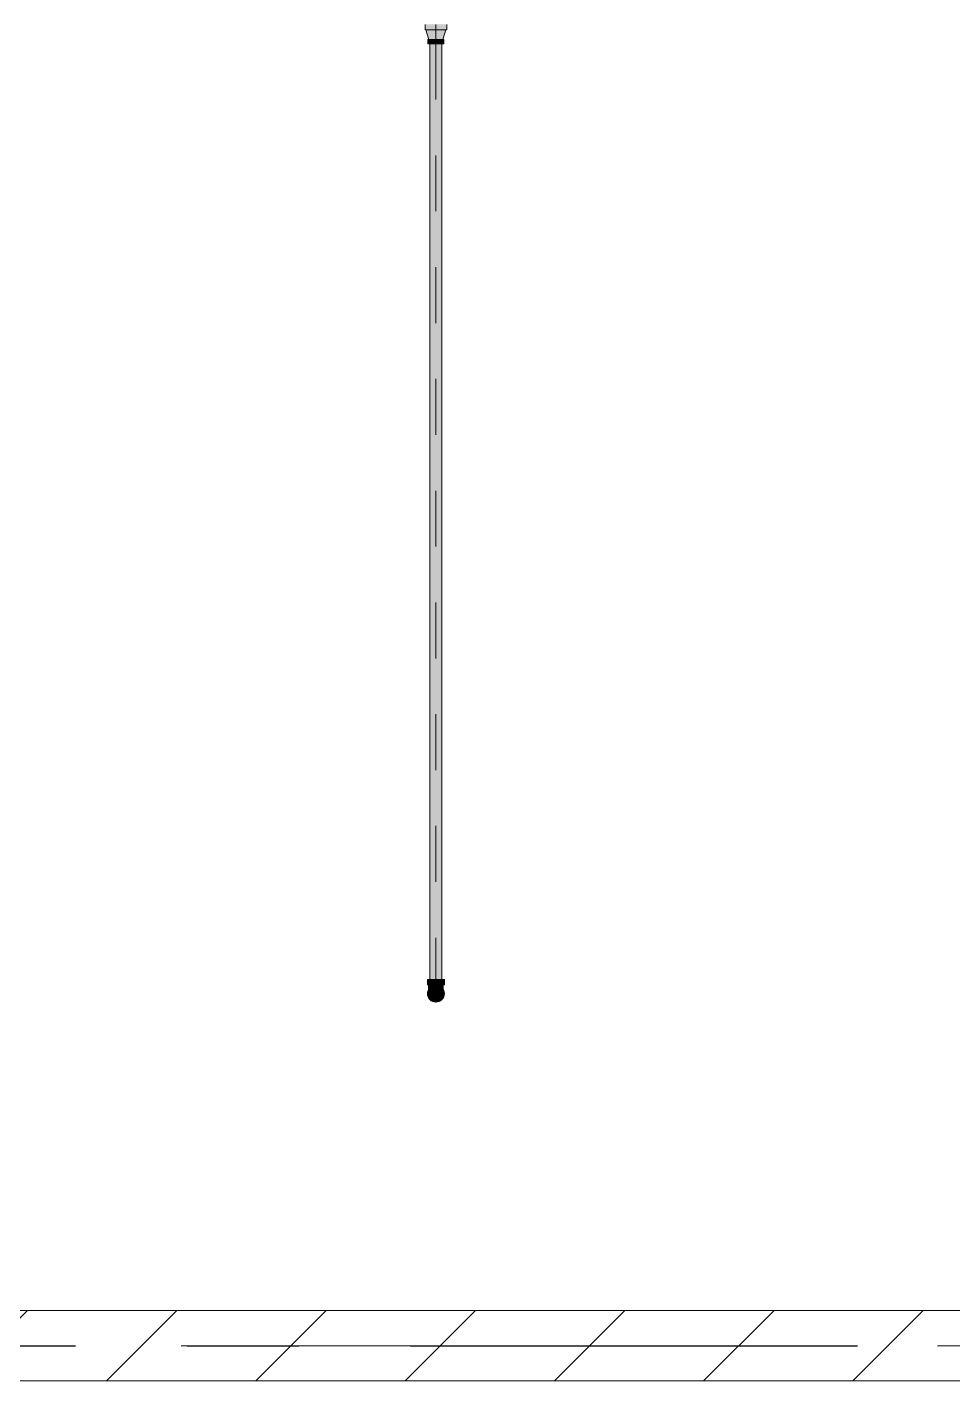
# Model space of a CAD drawing. Header units: millimetres. Extents: x -4000 to 187956, y -58990 to 162485.
# Drawn here: x 18088 to 20720, y 127350 to 131196 of the extents above; entities that cross this region are included whole.
import ezdxf

# ---------------------------------------------------------------- set-up
doc = ezdxf.new("R2010")
doc.units = ezdxf.units.MM
for name, pattern in [('Dash 1_16_', [317.5, 158.75, -158.75]), ('Grid Line', [2222.5, 1270, -317.5, 317.5, -317.5]), ('Grid Line 12_5mm', [2150, 1250, -300, 300, -300])]:
    doc.linetypes.add(name, pattern=pattern)
for name, color, linetype, lineweight in [('A-WALL', 113, 'Continuous', 13), ('A-WALL-PATT', 111, 'Continuous', 13), ('F-SPRN', 3, 'Continuous', 9), ('P-PIPE', 3, 'Continuous', 9), ('P-PIPE-CNTR', 3, 'Continuous', 9), ('S-GRID', 1, 'Continuous', 30)]:
    doc.layers.add(name, color=color, linetype=linetype, lineweight=lineweight)

# ---------------------------------------------------------------- blocks, each defined once
blk = doc.blocks.new('CMF2_NHAXUONG_A_rvt-1-FFS - TANG 1')
at = {"layer": 'A-WALL-PATT', "lineweight": 9}
h = blk.add_hatch(dxfattribs=at)
h.set_pattern_fill('FP_12', color=250, style=0, pattern_type=2)
h.set_pattern_definition([(45, (0, 0), (-212.132, 212.132), [])])
h.paths.add_polyline_path([(20963.6, 127349.9), (22449.8, 127349.9), (22449.8, 127549.9), (7950.1, 127549.9), (7950.1, 127349.9), (18696.1, 127349.9)])
at = {"layer": 'A-WALL', "color": 50, "lineweight": 15}
for p, q in [((22449.8, 127549.9), (7950.1, 127549.9)), ((7950.1, 127349.9), (22449.8, 127349.9))]:
    blk.add_line(p, q, dxfattribs=at)
at = {"layer": 'A-WALL', "color": 35, "lineweight": 15}
for p, q in [((22449.8, 127549.9), (7950.1, 127549.9)), ((7950.1, 127349.9), (22449.8, 127349.9))]:
    blk.add_line(p, q, dxfattribs=at)
at = {"layer": 'S-GRID', "linetype": 'Grid Line 12_5mm', "lineweight": 9}
blk.add_line((-824.3, 127450), (183641.1, 127450), dxfattribs=at)
blk = doc.blocks.new('Sprinkler_Up - DN20-V1095-FFS - TANG 1')
at = {"layer": 'F-SPRN', "transparency": 33554534}
for points in [[(13, 0), (22.2, 0), (18, 13.1), (6.9, 21.2), (-6.9, 21.2), (-18, 13.1), (-22.2, 0), (-3.9, 0.7), (-1.7, 2.9), (-1.2, 3.5), (-0.6, 4), (0.6, 4), (1.2, 3.5), (1.7, 2.9), (4.6, 0)], [(6.9, -21.2), (18, -13.1), (22.2, 0), (3.9, -0.7), (1.7, -2.9), (1.2, -3.5), (0.6, -4), (-0.6, -4), (-1.2, -3.5), (-1.7, -2.9), (-4.6, 0), (-22.2, 0), (-18, -13.1), (-6.9, -21.2), (3.4, -21.2)], [(0, -16.7), (4.3, -16.1), (11.8, -11.8), (16.1, -4.3), (16.1, 4.3), (11.8, 11.8), (8.3, 14.4), (0, 16.7), (-4.3, 16.1), (-11.8, 11.8), (-16.1, 4.3), (-16.1, -4.3), (-11.8, -11.8), (-8.3, -14.4)], [(0, -15.6), (7.8, -13.5), (13.5, -7.8), (15.1, -4), (15.1, 4), (13, 8.3), (7.8, 13.5), (0, 15.6), (-7.8, 13.5), (-11, 11), (-15.1, 4), (-15.1, -4), (-11, -11), (-7.8, -13.5)], [(-10.9, -5.5), (-10.9, 5.4), (-14.5, 5.4), (-14.5, -5.5)], [(-7.7, -5.5), (-7.7, 5.4), (-10.9, 5.4), (-10.9, -5.5)], [(0, -5.5), (0, 5.4), (-7.7, 5.4), (-7.7, -5.5)], [(0, 0), (5.7, 0), (2.9, 4.9), (-2.9, 4.9), (-5.7, 0)], [(-2.9, -4.9), (2.9, -4.9), (5.7, 0), (-5.7, 0)], [(0, 0), (4.6, 0), (0, 4.6), (-4.6, 0)], [(0, -4.6), (4.6, 0), (-4.6, 0)], [(0, -2.6), (1.3, 0), (-1.8, 0)], [(-1.3, 0), (1.8, 0), (0, 2.6)], [(7.7, -5.5), (7.7, 5.4), (0, 5.4), (0, -5.5)], [(10.9, -5.5), (10.9, 5.4), (7.7, 5.4), (7.7, -5.5)], [(10.9, -5.5), (14.5, -5.5), (14.5, 5.4), (10.9, 5.4)]]:
    blk.add_hatch(color=1, dxfattribs=at).paths.add_polyline_path(points)
at = {"layer": 'F-SPRN', "color": 1}
for p, q in [((-11.5, 5.4), (-14.5, 5.4)), ((-14.5, 5.4), (-11.3, 5.4)), ((-14.5, 5.4), (-14.5, 3.7)), ((-14.5, 3.3), (-14.5, 0)), ((-11.5, 5.4), (-11.5, 4)), ((-10.9, 1.9), (-10.9, 3.6)), ((-10.8, 5.4), (-8, 5.4)), ((-8.1, 5.4), (-10.8, 5.4)), ((-8.1, 5.4), (-8.1, 2.8)), ((-8.1, 2.5), (-8.1, 0.7)), ((-7.7, 4.8), (-7.7, 2.7)), ((-7.7, 4.8), (-7.7, 2.7)), ((-7.7, 2.1), (-7.7, 0.5)), ((-7.7, 2.1), (-7.7, 0.5)), ((-6.7, 5.4), (-4.7, 5.4)), ((-5.8, 3.8), (-5.8, 2.2)), ((-2.1, 0), (-2.1, 0)), ((-2.1, 0), (-2.1, -0.1)), ((-1.7, 1.2), (-1.7, 1.1)), ((-0.6, 2), (-0.6, 2)), ((-0.5, 2), (-0.6, 2)), ((-0.4, 2), (-0.5, 2)), ((0, 2.1), (-0.1, 2.1)), ((2.1, 0), (2.1, 0.1)), ((2.1, 0), (2.1, 0)), ((4.7, 5.4), (6.5, 5.4)), ((7.7, 5.4), (10.8, 5.4)), ((7.7, 5.2), (7.7, 2.7)), ((7.7, 5.2), (7.7, 2.7)), ((7.7, 2.3), (7.7, 0.5)), ((7.7, 2.3), (7.7, 0.5)), ((10.8, 5.4), (8.1, 5.4)), ((8.1, 5.4), (8.1, 2.8)), ((8.1, 2.5), (8.1, 0.4)), ((10.9, 5.4), (13, 5.4)), ((10.9, 3.6), (10.9, 0.2)), ((13, 5.4), (11.5, 5.4)), ((11.5, 5.4), (11.5, 4)), ((11.5, 3), (11.5, 0.2)), ((13.2, 5.4), (14.5, 5.4)), ((14.5, 5.4), (13.2, 5.4)), ((14.5, 5.4), (14.5, -5.5)), ((-14.5, -1.3), (-14.5, -3.7)), ((-11.1, -5.5), (-14.5, -5.5)), ((-14.5, -5.5), (-11.5, -5.5)), ((-10.9, -2.6), (-10.9, -1.3)), ((-10.8, -5.5), (-8.1, -5.5)), ((-7.8, -5.5), (-10.8, -5.5)), ((-8.1, -4.2), (-8.1, -5.5)), ((-7.7, -2.7), (-7.7, -4)), ((-7.7, -2.7), (-7.7, -4)), ((-7, -5.5), (-5.8, -5.5)), ((-4.8, -5.5), (-7, -5.5)), ((-5.8, -2.3), (-5.8, -3.8)), ((0, -2.1), (0.1, -2.1)), ((7, -5.5), (4.8, -5.5)), ((5.8, -2.2), (5.8, -3.8)), ((5.8, -5.5), (7, -5.5)), ((7.7, -0.5), (7.7, -2.3)), ((7.7, -0.5), (7.7, -2.3)), ((7.7, -2.7), (7.7, -5.4)), ((7.7, -2.7), (7.7, -5.4)), ((10.8, -5.5), (7.7, -5.5)), ((8.1, -0.4), (8.1, -2.5)), ((8.1, -2.8), (8.1, -5.5)), ((8.1, -5.5), (10.8, -5.5)), ((10.9, -0.2), (10.9, -3.6)), ((13, -5.5), (10.9, -5.5)), ((11.5, -0.2), (11.5, -3)), ((11.5, -4), (11.5, -5.5)), ((11.5, -5.5), (13, -5.5)), ((13.3, -5.5), (14.5, -5.5)), ((14.5, -5.5), (13.3, -5.5))]:
    blk.add_line(p, q, dxfattribs=at)
at = {"layer": 'F-SPRN', "color": 1, "flags": 128}
for points in [[(-1.8, 1), (-1.9, 0.9), (-1.9, 0.8), (-1.9, 0.8), (-2, 0.7), (-2, 0.6), (-2, 0.5), (-2, 0.5), (-2, 0.4), (-2.1, 0.3), (-2.1, 0.2), (-2.1, 0.1), (-2.1, 0)], [(-1.7, 1.1), (-1.8, 1.1), (-1.8, 1)], [(-1.6, 1.3), (-1.6, 1.3), (-1.7, 1.2)], [(-1.4, 1.5), (-1.5, 1.5), (-1.5, 1.4), (-1.6, 1.3)], [(-1.2, 1.7), (-1.2, 1.7), (-1.3, 1.6), (-1.4, 1.6), (-1.4, 1.5)], [(-0.6, 2), (-0.7, 2), (-0.8, 1.9), (-0.9, 1.9), (-0.9, 1.9), (-1, 1.8), (-1.1, 1.8), (-1.2, 1.7)], [(-0.1, 2.1), (-0.1, 2.1), (-0.2, 2.1), (-0.3, 2.1), (-0.4, 2)], [(2.1, 0.1), (2.1, 0.2), (2.1, 0.2), (2.1, 0.3), (2, 0.4), (2, 0.5), (2, 0.6), (2, 0.7), (1.9, 0.7), (1.9, 0.8), (1.9, 0.9), (1.8, 1), (1.8, 1), (1.8, 1.1), (1.7, 1.2), (1.7, 1.2), (1.6, 1.3), (1.6, 1.4), (1.5, 1.4), (1.4, 1.5), (1.4, 1.5), (1.3, 1.6), (1.3, 1.7), (1.2, 1.7), (1.1, 1.7), (1.1, 1.8), (1, 1.8), (0.9, 1.9), (0.8, 1.9), (0.8, 1.9), (0.7, 2), (0.6, 2), (0.5, 2), (0.4, 2), (0.4, 2), (0.3, 2.1), (0.2, 2.1), (0.1, 2.1), (0, 2.1)], [(-2.1, -0.1), (-2.1, -0.2), (-2.1, -0.2), (-2.1, -0.3)], [(-2.1, -0.3), (-2, -0.4), (-2, -0.5), (-2, -0.6), (-2, -0.7), (-1.9, -0.7), (-1.9, -0.8), (-1.9, -0.9), (-1.8, -1), (-1.8, -1), (-1.8, -1.1), (-1.7, -1.2), (-1.7, -1.2), (-1.6, -1.3), (-1.6, -1.4), (-1.5, -1.4), (-1.4, -1.5), (-1.4, -1.5), (-1.3, -1.6), (-1.3, -1.7), (-1.2, -1.7), (-1.1, -1.7), (-1.1, -1.8), (-1, -1.8), (-0.9, -1.9), (-0.8, -1.9), (-0.8, -1.9), (-0.7, -2), (-0.6, -2), (-0.5, -2), (-0.4, -2), (-0.4, -2), (-0.3, -2.1), (-0.2, -2.1), (-0.1, -2.1), (0, -2.1)], [(0.1, -2.1), (0.1, -2.1), (0.2, -2.1), (0.3, -2.1), (0.4, -2), (0.5, -2), (0.6, -2), (0.6, -2), (0.7, -2), (0.8, -1.9), (0.9, -1.9), (0.9, -1.9), (1, -1.8), (1.1, -1.8), (1.2, -1.7), (1.2, -1.7), (1.3, -1.6), (1.4, -1.6), (1.4, -1.5), (1.5, -1.5), (1.5, -1.4), (1.6, -1.3), (1.6, -1.3), (1.7, -1.2), (1.7, -1.1), (1.8, -1.1), (1.8, -1), (1.9, -0.9), (1.9, -0.8), (1.9, -0.8), (2, -0.7), (2, -0.6), (2, -0.5), (2, -0.5), (2, -0.4), (2.1, -0.3), (2.1, -0.2), (2.1, -0.1), (2.1, 0)]]:
    blk.add_lwpolyline(points, dxfattribs=at)
at = {"layer": 'F-SPRN', "color": 1}
for radius, start, end in [(22.2, 360, 180), (21.9, 165.6773, 179.2615), (21.9, 144.7698, 164.8151), (21.9, 126.6942, 143.2701), (16.7, 167.6802, 180), (16.7, 167.6802, 180), (16.7, 155.3879, 164.9693), (16.7, 155.3879, 164.9693), (15.6, 166.4265, 180), (15.6, 166.4265, 180), (15.6, 150.9409, 165), (15.6, 159.6139, 165), (16.7, 136.7213, 149.931), (16.7, 136.7213, 149.931), (15.6, 150.9409, 156.3845), (15.6, 138.4214, 150), (15.6, 138.4214, 150), (21.9, 108.2621, 125.7507), (16.7, 121.4181, 130.5751), (16.7, 121.4181, 130.5751), (15.6, 120.5262, 133.2078), (15.6, 120.5262, 133.2078), (16.7, 106.5995, 120), (16.7, 106.5995, 120), (15.6, 114.4363, 119.9813), (15.6, 114.4363, 119.9813), (21.9, 99.348, 107.901), (4.63, 155.7832, 180), (4.63, 155.7832, 180), (16.7, 96.4143, 105), (16.7, 96.4143, 105), (4.63, 109.0192, 138.2703), (4.63, 109.0192, 138.2703), (21.9, 90.145, 98.8503), (15.6, 95.5762, 100.6843), (15.6, 95.5762, 100.6843), (2.56, 109.0192, 168.8278), (2.56, 109.0192, 168.8278), (2.04, 109.0192, 180), (16.7, 83.0684, 90), (16.7, 83.0684, 90), (4.63, 17.9592, 90), (4.63, 17.9592, 90), (3.81, 57.0577, 90), (2.56, 14.5599, 90), (2.56, 14.5599, 90), (2.04, 10.4703, 90), (21.9, 72.5583, 89.4624), (15.6, 75.573, 80.5892), (15.6, 75.573, 80.5892), (3.81, 16.1605, 43.8358), (15.6, 67.5614, 74.5481), (15.6, 67.5614, 74.5481), (16.7, 60, 75), (16.7, 60, 75), (15.6, 60.0187, 65.5637), (15.6, 60.0187, 65.5637), (21.9, 54.2493, 71.7379), (15.6, 46.7922, 60), (15.6, 46.7922, 60), (16.7, 49.4249, 58.5819), (16.7, 49.4249, 58.5819), (15.6, 30, 41.5786), (15.6, 33.2365, 41.5786), (16.7, 30, 38.2559), (16.7, 30, 38.2559), (15.6, 30, 33.2365), (21.9, 36.7299, 51.5887), (15.6, 23.6155, 29.5646), (15.6, 15, 29.5646), (15.6, 15, 20.3861), (16.7, 15, 24.6121), (16.7, 15, 24.6121), (15.6, 360, 13.6618), (15.6, 0, 13.6618), (16.7, 360, 12.3198), (16.7, 0, 12.3198), (21.9, 15.1849, 35.2302), (21.9, 0.7385, 14.3227), (22.2, 180, 360), (21.9, 180.7385, 194.3227), (21.9, 195.1849, 215.2302), (21.9, 216.7299, 233.3058), (16.7, 180, 192.3198), (16.7, 180, 192.3198), (16.7, 195.0307, 204.6121), (16.7, 195.0307, 204.6121), (15.6, 181.9082, 193.6618), (15.6, 181.9082, 193.6618), (15.6, 197.3339, 209.5646), (15.6, 197.3339, 209.5646), (16.7, 210.069, 223.2787), (16.7, 210.069, 223.2787), (15.6, 212.5472, 221.5786), (15.6, 212.5472, 221.5786), (21.9, 234.2493, 251.7379), (16.7, 229.4249, 238.5819), (16.7, 229.4249, 238.5819), (15.6, 233.795, 240), (15.6, 233.795, 240), (16.7, 240, 255), (16.7, 240, 255), (15.6, 240.0187, 254.5481), (15.6, 240.0187, 254.5481), (21.9, 252.5583, 269.4624), (4.63, 197.9592, 0), (4.63, 197.9592, 360), (15.6, 255, 267.64), (15.6, 255, 267.64), (3.81, 196.1605, 270), (2.56, 191.1677, 0), (2.56, 191.1677, 360), (2.04, 190.4703, 0), (16.7, 263.0684, 270), (16.7, 263.0684, 270), (3.81, 270, 360), (21.9, 270.145, 278.8503), (15.6, 275.5762, 280.6843), (15.6, 275.5762, 280.6843), (16.7, 276.4143, 285), (16.7, 276.4143, 285), (21.9, 279.348, 287.901), (16.7, 286.5995, 300), (16.7, 286.5995, 300), (15.6, 294.4363, 299.9813), (15.6, 294.4363, 299.9813), (21.9, 288.2621, 305.7507), (15.6, 300, 313.2078), (15.6, 300, 313.2078), (16.7, 301.4181, 310.5751), (16.7, 301.4181, 310.5751), (15.6, 318.4214, 330), (15.6, 318.4214, 326.7635), (15.6, 326.7635, 330), (16.7, 321.7441, 330), (16.7, 321.7441, 330), (15.6, 330.4354, 345), (15.6, 330.4354, 336.3845), (21.9, 308.4113, 323.2701), (15.6, 339.6139, 345), (15.6, 346.3382, 360), (15.6, 346.3382, 360), (16.7, 335.3879, 345), (16.7, 335.3879, 345), (16.7, 347.6802, 360), (16.7, 347.6802, 360), (21.9, 324.7698, 344.8151), (21.9, 345.6773, 359.2615)]:
    blk.add_arc((0, 0), radius, start, end, dxfattribs=at)
blk = doc.blocks.new('Steel_Transition_Threaded_HoaPhat - Standard-V1096-FFS - TANG 1')
at = {"layer": 'P-PIPE', "lineweight": 13, "transparency": 33554534}
h = blk.add_hatch(color=1, dxfattribs=at)
h.paths.add_polyline_path([(19250, 128427.6), (19255.8, 128428.4), (19263, 128431.9), (19265.9, 128434.2), (19269.5, 128438.8), (19271.7, 128444.3), (19272.5, 128450.1), (19271.7, 128455.9), (19269.5, 128461.3), (19263, 128468.2), (19261.3, 128469.6), (19255.8, 128471.8), (19250, 128472.6), (19244.2, 128471.8), (19238.8, 128469.6), (19234.1, 128466), (19230.5, 128461.3), (19228.3, 128455.9), (19227.5, 128450.1), (19228.3, 128444.3), (19230.5, 128438.8), (19234.1, 128434.2), (19238.8, 128430.6), (19244.2, 128428.4)])
h.paths.add_polyline_path([(19250, 128430), (19244.8, 128430.7), (19240, 128432.7), (19235.8, 128435.9), (19232.6, 128440), (19230.6, 128444.9), (19229.9, 128450.1), (19230.6, 128455.3), (19232.6, 128460.1), (19235.8, 128464.3), (19240, 128467.5), (19244.8, 128469.5), (19250, 128470.2), (19255.2, 128469.5), (19263, 128465.2), (19264.2, 128464.3), (19267.4, 128460.1), (19269.4, 128455.3), (19270.1, 128450.1), (19269.4, 128444.9), (19267.4, 128440), (19263, 128434.9), (19260.1, 128432.7), (19255.2, 128430.7)])
for points in [[(19250, 128430), (19250, 128433.7), (19241.8, 128435.9), (19235.8, 128441.9), (19233.6, 128450.1), (19235.8, 128458.3), (19241.8, 128464.3), (19250, 128466.5), (19250, 128470.2), (19244.8, 128469.5), (19240, 128467.5), (19235.8, 128464.3), (19232.6, 128460.1), (19230.6, 128455.3), (19229.9, 128450.1), (19230.6, 128444.9), (19232.6, 128440), (19235.8, 128435.9), (19240, 128432.7), (19244.8, 128430.7)], [(19250, 128431.6), (19254.8, 128432.2), (19259.3, 128434.1), (19263.1, 128437), (19266, 128440.8), (19267.9, 128445.3), (19268.5, 128450.1), (19267.9, 128454.9), (19266, 128459.3), (19263, 128463.2), (19259.3, 128466.1), (19254.8, 128468), (19250, 128468.6), (19245.2, 128468), (19240.8, 128466.1), (19236.9, 128463.2), (19234, 128459.3), (19232.1, 128454.9), (19231.5, 128450.1), (19232.1, 128445.3), (19234, 128440.8), (19236.9, 128437), (19240.8, 128434.1), (19245.2, 128432.2)], [(19250, 128430), (19255.2, 128430.7), (19263, 128434.9), (19264.2, 128435.9), (19267.4, 128440), (19269.4, 128444.9), (19270.1, 128450.1), (19269.4, 128455.3), (19267.4, 128460.1), (19263, 128465.2), (19260.1, 128467.5), (19255.2, 128469.5), (19250, 128470.2), (19250, 128466.5), (19258.2, 128464.3), (19264.2, 128458.3), (19266.4, 128450.1), (19264.2, 128441.9), (19258.2, 128435.9), (19250, 128433.7)]]:
    blk.add_hatch(color=1, dxfattribs=at).paths.add_polyline_path(points)
at = {"layer": 'P-PIPE', "color": 20, "lineweight": 13}
for radius, start, end in [(22.5, 90, 270), (22.5, 90, 270), (20.1, 128.8856, 148.1553), (18.5, 136.4297, 150), (18.5, 136.4297, 150), (18.5, 123.4976, 133.2041), (18.5, 123.4976, 133.2041), (20.1, 109.6859, 125.0043), (16.4, 121.0738, 128.0319), (18.5, 106.819, 120), (18.5, 106.819, 120), (16.4, 115.1607, 120), (16.4, 107.4657, 111.9681), (20.1, 100.9975, 105), (18.5, 91.4353, 103.2046), (18.5, 91.4353, 103.2046), (16.4, 96.2132, 104.6042), (20.1, 90.5246, 98.5089), (22.5, 270, 90), (22.5, 270, 90), (18.5, 78.0986, 90), (18.5, 78.0986, 90), (20.1, 75.0607, 87.9279), (18.5, 60, 75), (18.5, 60, 75), (16.4, 66.9681, 72.9388), (20.1, 54.9957, 75), (16.4, 50.4733, 56.6389), (18.5, 46.7959, 56.5024), (18.5, 46.7959, 56.5024), (18.5, 45, 45.4067), (18.5, 45, 45.4067), (20.1, 31.8447, 49.451), (18.5, 30, 43.5703), (18.5, 30, 43.5703), (20.1, 166.0499, 193.9501), (20.1, 150, 162.7449), (20.1, 197.2551, 210), (18.5, 166.5939, 193.4061), (18.5, 166.5939, 193.4061), (18.5, 157.6232, 165), (18.5, 157.6232, 165), (18.5, 195, 202.3768), (18.5, 195, 202.3768), (20.1, 211.8447, 231.1144), (16.4, 168.5467, 178.9063), (16.4, 184.8393, 191.4533), (18.5, 210, 223.5703), (18.5, 210, 223.5703), (16.4, 158.0319, 163.506), (16.4, 143.5463, 150), (16.4, 210.6635, 216.4537), (18.5, 226.7959, 236.5024), (18.5, 226.7959, 236.5024), (20.1, 234.9957, 255), (16.4, 230.4733, 236.6389), (18.5, 240, 255), (18.5, 240, 255), (16.4, 240, 246.5955), (16.4, 250.3629, 255), (20.1, 255.0607, 267.9279), (18.5, 258.0986, 270), (18.5, 258.0986, 270), (16.4, 264.1652, 268.506), (20.1, 270.5246, 278.5089), (18.5, 271.4353, 283.2046), (18.5, 271.4353, 283.2046), (16.4, 276.2132, 283.9063), (20.1, 280.9975, 285), (16.4, 287.4657, 291.9681), (18.5, 286.819, 300), (18.5, 286.819, 300), (16.4, 293.4045, 300), (20.1, 289.6859, 305.0043), (18.5, 303.4976, 313.2041), (18.5, 303.4976, 313.2041), (18.5, 314.5933, 315), (18.5, 314.5933, 315), (16.4, 30, 37.0516), (20.1, 310.549, 328.1553), (18.5, 316.4297, 330), (18.5, 316.4297, 330), (16.4, 338.0319, 342.8691), (16.4, 353.5463, 8.0319), (18.5, 15, 22.3768), (18.5, 15, 22.3768), (18.5, 337.6232, 345), (18.5, 337.6232, 345), (20.1, 17.2551, 30), (20.1, 330, 342.7449), (18.5, 346.5939, 13.4061), (18.5, 346.5939, 13.4061), (20.1, 346.0499, 13.9501)]:
    blk.add_arc((19250, 128450.1), radius, start, end, dxfattribs=at)
blk = doc.blocks.new('Steel_Elbow_Threaded_HoaPhat - Standard-V1097-FFS - TANG 1')
at = {"layer": 'P-PIPE', "lineweight": 13, "transparency": 33554534}
for points in [[(19233, 128475.5), (19250, 128475.5), (19250, 128490.6), (19225.9, 128490.6), (19226.7, 128475.5), (19229.1, 128475.5)], [(19250, 128426), (19256.2, 128426.8), (19263, 128429.9), (19267.1, 128433), (19270.9, 128438), (19273.3, 128443.8), (19274.1, 128450.1), (19273.3, 128456.3), (19270.9, 128462.1), (19267.1, 128467.1), (19262.1, 128471), (19256.2, 128473.4), (19250, 128474.2), (19243.8, 128473.4), (19237.9, 128471), (19233, 128467.1), (19229.1, 128462.1), (19226.7, 128456.3), (19225.9, 128450.1), (19226.7, 128443.8), (19229.1, 128438), (19233, 128433), (19237.9, 128429.2), (19243.8, 128426.8)], [(19274.1, 128475.5), (19273.3, 128490.6), (19250, 128490.6), (19250, 128475.5), (19273.3, 128475.5)]]:
    blk.add_hatch(color=1, dxfattribs=at).paths.add_polyline_path(points)
h = blk.add_hatch(color=1, dxfattribs=at)
h.paths.add_polyline_path([(19242.8, 128470), (19240.3, 128470), (19244.1, 128471.9)])
h.paths.add_polyline_path([(19229.8, 128460.2), (19231.2, 128460.7), (19237.2, 128467.6), (19242.8, 128470), (19250, 128471.2), (19250, 128475.5), (19231.7, 128475.5), (19230.3, 128471.7), (19230.1, 128464.3)])
h = blk.add_hatch(color=1, dxfattribs=at)
h.paths.add_polyline_path([(19266.9, 128465.3), (19269.5, 128460.7), (19268.6, 128464.6)])
h.paths.add_polyline_path([(19270.9, 128458.6), (19270.6, 128467.2), (19269.5, 128466.8), (19269.4, 128470.9), (19270.7, 128471.2), (19269.6, 128475.5), (19250, 128475.5), (19250, 128471.2), (19257.2, 128470), (19255.9, 128471.9), (19263.4, 128467.2), (19267.4, 128463.1), (19266.2, 128468.2), (19268.6, 128464.6)])
at = {"layer": 'P-PIPE', "color": 20, "lineweight": 13}
for p, q in [((19225.9, 128490.6), (19225.9, 128475.5)), ((19233, 128490.6), (19225.9, 128490.6)), ((19250, 128490.6), (19225.9, 128490.6)), ((19225.9, 128475.5), (19231.5, 128475.5)), ((19225.9, 128475.5), (19250, 128475.5)), ((19242.8, 128475.5), (19228.9, 128475.5)), ((19228.9, 128460.9), (19228.9, 128461.8)), ((19231.5, 128475.5), (19233, 128475.5)), ((19232.8, 128475.5), (19231.7, 128475.5)), ((19237.9, 128490.6), (19233.8, 128490.6)), ((19236.4, 128475.5), (19233.8, 128475.5)), ((19234, 128475.5), (19242.7, 128475.5)), ((19242.8, 128475.5), (19236.4, 128475.5)), ((19250, 128490.6), (19238.2, 128490.6)), ((19250, 128475.5), (19243.7, 128475.5)), ((19250, 128475.5), (19243.7, 128475.5)), ((19243.8, 128475.5), (19250, 128475.5)), ((19261.8, 128490.6), (19250, 128490.6)), ((19274.1, 128490.6), (19250, 128490.6)), ((19250, 128475.5), (19256.2, 128475.5)), ((19250, 128475.5), (19274.1, 128475.5)), ((19256.3, 128475.5), (19250, 128475.5)), ((19256.3, 128475.5), (19250, 128475.5)), ((19262.2, 128475.5), (19257.2, 128475.5)), ((19262.2, 128475.5), (19257.2, 128475.5)), ((19257.3, 128475.5), (19263.1, 128475.5)), ((19266.2, 128490.6), (19262.1, 128490.6)), ((19263.6, 128475.5), (19263, 128475.5)), ((19263.6, 128475.5), (19263, 128475.5)), ((19266.2, 128475.5), (19263.6, 128475.5)), ((19271.2, 128475.5), (19263.6, 128475.5)), ((19263.7, 128475.5), (19266, 128475.5)), ((19274.1, 128490.6), (19267.1, 128490.6)), ((19267.1, 128475.5), (19269.7, 128475.5)), ((19268.3, 128475.5), (19267.2, 128475.5)), ((19269.9, 128475.5), (19268.3, 128475.5)), ((19269.7, 128475.5), (19274.1, 128475.5)), ((19271.2, 128462), (19271.2, 128461.2)), ((19274.1, 128475.5), (19274.1, 128490.6)), ((19228.9, 128455.1), (19228.9, 128455.7)), ((19228.9, 128454.5), (19228.9, 128455.1)), ((19228.9, 128454), (19228.9, 128454.5)), ((19228.9, 128450.1), (19228.9, 128450.1)), ((19228.9, 128449.9), (19228.9, 128450.1)), ((19228.9, 128449), (19228.9, 128449.9)), ((19228.9, 128448.2), (19228.9, 128449)), ((19229, 128447.3), (19228.9, 128448.2)), ((19229.7, 128444), (19229.5, 128444.8)), ((19231.3, 128440.1), (19231, 128440.9)), ((19231.8, 128439.4), (19231.3, 128440.1)), ((19232.2, 128438.7), (19231.8, 128439.4)), ((19235.4, 128434.8), (19234.8, 128435.4)), ((19237.4, 128433.1), (19236.7, 128433.6)), ((19242.6, 128430.3), (19241.8, 128430.6)), ((19243.3, 128430), (19242.6, 128430.3)), ((19250.2, 128428.9), (19250, 128428.9)), ((19253.6, 128429.2), (19252.8, 128429.1)), ((19260.7, 128431.8), (19260, 128431.4)), ((19262.8, 128433.3), (19262.1, 128432.8)), ((19263.5, 128433.8), (19262.8, 128433.3)), ((19265.3, 128435.5), (19264.7, 128434.9)), ((19267, 128437.5), (19266.4, 128436.8)), ((19267.5, 128438.1), (19267, 128437.5)), ((19267.9, 128438.9), (19267.5, 128438.1)), ((19269.8, 128442.6), (19269.5, 128441.9)), ((19270.5, 128445.1), (19270.3, 128444.2)), ((19271.2, 128461.2), (19271.2, 128460.3)), ((19271.2, 128458), (19271.2, 128457.3)), ((19271.2, 128455.9), (19271.2, 128455.3)), ((19271.2, 128455.3), (19271.2, 128454.7)), ((19271.2, 128454.7), (19271.2, 128454.1)), ((19271.2, 128450.1), (19271.2, 128450.1))]:
    blk.add_line(p, q, dxfattribs=at)
at = {"layer": 'P-PIPE', "color": 20, "lineweight": 13, "flags": 128}
for points in [[(19228.9, 128461.8), (19228.9, 128462.6), (19228.9, 128463.5), (19228.9, 128464.4), (19228.9, 128465.4), (19228.9, 128466.3), (19228.9, 128467.3), (19228.9, 128468.2), (19228.9, 128469.2), (19228.9, 128470.2), (19228.9, 128471.2), (19228.9, 128472.2), (19228.9, 128473.2), (19228.9, 128474.2), (19228.9, 128475.2), (19228.9, 128475.5)], [(19271.2, 128475.5), (19271.2, 128474.5), (19271.2, 128473.5), (19271.2, 128472.5), (19271.2, 128471.5), (19271.2, 128470.5), (19271.2, 128469.5), (19271.2, 128468.5), (19271.2, 128467.5), (19271.2, 128466.6), (19271.2, 128465.6), (19271.2, 128464.7), (19271.2, 128463.8), (19271.2, 128462.9), (19271.2, 128462)], [(19228.9, 128455.7), (19228.9, 128456.4), (19228.9, 128457.1), (19228.9, 128457.8), (19228.9, 128458.5), (19228.9, 128459.3), (19228.9, 128460.1), (19228.9, 128460.9)], [(19228.9, 128453), (19228.9, 128453.4), (19228.9, 128454)], [(19228.9, 128451.1), (19228.9, 128451.4), (19228.9, 128451.7), (19228.9, 128452.1), (19228.9, 128452.5), (19228.9, 128453)], [(19228.9, 128450.6), (19228.9, 128450.8), (19228.9, 128451.1)], [(19228.9, 128450.1), (19228.9, 128450.2), (19228.9, 128450.3), (19228.9, 128450.4), (19228.9, 128450.6)], [(19229.5, 128444.8), (19229.3, 128445.7), (19229.2, 128446.5), (19229, 128447.3)], [(19230.3, 128442.4), (19230, 128443.2), (19229.7, 128444)], [(19231, 128440.9), (19230.6, 128441.6), (19230.3, 128442.4)], [(19233.7, 128436.6), (19233.2, 128437.3), (19232.7, 128438), (19232.2, 128438.7)], [(19234.8, 128435.4), (19234.3, 128436), (19233.7, 128436.6)], [(19236.7, 128433.6), (19236.1, 128434.2), (19235.4, 128434.8)], [(19238.8, 128432.2), (19238.1, 128432.6), (19237.4, 128433.1)], [(19240.2, 128431.3), (19239.5, 128431.7), (19238.8, 128432.2)], [(19241.8, 128430.6), (19241, 128431), (19240.2, 128431.3)], [(19245, 128429.5), (19244.2, 128429.8), (19243.3, 128430)], [(19246.6, 128429.2), (19245.8, 128429.4), (19245, 128429.5)], [(19248.3, 128429), (19247.5, 128429.1), (19246.6, 128429.2)], [(19250, 128428.9), (19249.2, 128429), (19248.3, 128429)], [(19252.8, 128429.1), (19251.9, 128429), (19251.1, 128429), (19250.2, 128428.9)], [(19255.3, 128429.6), (19254.4, 128429.4), (19253.6, 128429.2)], [(19256.9, 128430.1), (19256.1, 128429.8), (19255.3, 128429.6)], [(19260, 128431.4), (19259.2, 128431.1), (19258.4, 128430.7), (19257.7, 128430.4), (19256.9, 128430.1)], [(19262.1, 128432.8), (19261.4, 128432.3), (19260.7, 128431.8)], [(19264.7, 128434.9), (19264.1, 128434.3), (19263.5, 128433.8)], [(19266.4, 128436.8), (19265.9, 128436.1), (19265.3, 128435.5)], [(19268.8, 128440.3), (19268.4, 128439.6), (19267.9, 128438.9)], [(19269.5, 128441.9), (19269.1, 128441.1), (19268.8, 128440.3)], [(19270.3, 128444.2), (19270.1, 128443.4), (19269.8, 128442.6)], [(19270.9, 128446.7), (19270.7, 128445.9), (19270.5, 128445.1)], [(19271.1, 128448.4), (19271, 128447.6), (19270.9, 128446.7)], [(19271.2, 128450.1), (19271.1, 128449.2), (19271.1, 128448.4)], [(19271.2, 128460.3), (19271.2, 128459.5), (19271.2, 128458.7), (19271.2, 128458)], [(19271.2, 128457.3), (19271.2, 128456.6), (19271.2, 128455.9)], [(19271.2, 128454.1), (19271.2, 128453.6), (19271.2, 128453.1)], [(19271.2, 128453.1), (19271.2, 128452.6), (19271.2, 128452.2), (19271.2, 128451.8), (19271.2, 128451.5), (19271.2, 128451.2), (19271.2, 128450.9)], [(19271.2, 128450.9), (19271.2, 128450.7), (19271.2, 128450.5)], [(19271.2, 128450.5), (19271.2, 128450.3), (19271.2, 128450.2), (19271.2, 128450.1)]]:
    blk.add_lwpolyline(points, dxfattribs=at)
at = {"layer": 'P-PIPE', "color": 20, "lineweight": 13}
for radius, start, end in [(24.1, 90, 270), (24.1, 90, 270), (21.1, 130, 141.5854), (21.1, 112.9377, 125.8024), (21.1, 99.9464, 104.9657), (21.1, 90, 98.9621), (24.1, 270, 90), (24.1, 270, 90), (21.1, 75.0343, 90), (21.1, 60.7988, 67.6705), (21.1, 54.1976, 59.9895), (21.1, 38.4146, 51.9269), (21.1, 172.25, 178.0438), (21.1, 181.9711, 187.2923), (21.1, 165.7465, 170), (21.1, 190, 194.2657), (21.1, 150.0076, 164.9665), (21.1, 195.0455, 203.6505), (21.1, 205.3748, 209.9974), (21.1, 213.7495, 218.4271), (21.1, 218.9611, 230), (21.1, 234.2198, 247.0686), (21.1, 255.037, 270), (21.1, 271.1041, 276.3537), (21.1, 279.9303, 284.963), (21.1, 292.3235, 303.6981), (21.1, 308.0521, 310), (21.1, 310, 321.0389), (21.1, 321.5729, 325.795), (21.1, 15.0335, 29.9924), (21.1, 330.0026, 334.1966), (21.1, 336.3495, 344.9545), (21.1, 345.7343, 350), (21.1, 1.9562, 7.75), (21.1, 352.7077, 358.0289)]:
    blk.add_arc((19250, 128450.1), radius, start, end, dxfattribs=at)

msp = doc.modelspace()

# ---------------------------------------------------------------- block references
at = {"lineweight": 5}
msp.add_blockref('CMF2_NHAXUONG_A_rvt-1-FFS - TANG 1', (0, 0), dxfattribs=at)

# ---------------------------------------------------------------- next in the draw order: hatches: boundary and pattern name
at = {"layer": 'P-PIPE', "lineweight": 5, "transparency": 33554534}
for points in [[(19279.8, 131188.6), (19280.8, 131188.6), (19279.8, 131203.5), (19219.2, 131203.5), (19220.3, 131188.6), (19276.7, 131188.6)], [(19235.8, 131160.7), (19270.1, 131160.7), (19277.1, 131188.6), (19221.9, 131188.6), (19230.6, 131160.7), (19232.6, 131160.7)], [(19271.7, 131148.9), (19272.5, 131148.9), (19271.7, 131160.7), (19227.5, 131160.7), (19228.3, 131148.9), (19269.5, 131148.9)], [(19250, 128490.6), (19250, 131148.9), (19233.3, 131148.9), (19233.9, 128490.6), (19245.7, 128490.6)], [(19250, 128490.6), (19266.7, 128490.6), (19266.1, 131148.9), (19250, 131148.9), (19250, 128506)], [(19241.7, 128435.6), (19242.8, 128437.6), (19241.7, 128441.7), (19242.8, 128445.9), (19245.8, 128449), (19257.2, 128454.3), (19258.4, 128458.4), (19257.2, 128462.6), (19255.9, 128464.3), (19250, 128466.8), (19241.7, 128464.6), (19235.5, 128458.4), (19233.3, 128450.1), (19235.5, 128441.7), (19238.2, 128438.3)]]:
    msp.add_hatch(color=1, dxfattribs=at).paths.add_polyline_path(points)
at = {"layer": 'P-PIPE', "transparency": 33554534}
msp.add_hatch(color=1, dxfattribs=at).paths.add_polyline_path([(19250, 128433.4), (19258.4, 128435.6), (19263, 128440.3), (19266.1, 128445.8), (19266.1, 128454.4), (19261.8, 128461.9), (19258.4, 128464.6), (19250, 128466.8), (19245.7, 128466.2), (19238.2, 128461.9), (19233.9, 128454.4), (19233.9, 128445.8), (19238.2, 128438.3), (19241.7, 128435.6)])

# ---------------------------------------------------------------- next in the draw order: linework, layer by layer
at = {"layer": 'P-PIPE', "color": 20, "lineweight": 13}
for p, q in [((19219.2, 131203.5), (19219.2, 131188.6)), ((19280.8, 131188.6), (19280.8, 131203.5)), ((19219.2, 131188.6), (19221.7, 131188.6)), ((19219.2, 131188.6), (19280.8, 131188.6)), ((19221.9, 131188.6), (19229.9, 131160.7)), ((19223.3, 131188.6), (19242, 131188.6)), ((19227.5, 131160.7), (19227.5, 131148.9)), ((19272.5, 131160.7), (19227.5, 131160.7)), ((19229.8, 131160.7), (19227.5, 131160.7)), ((19244.2, 131160.7), (19230.6, 131160.7)), ((19242.7, 131188.6), (19257.3, 131188.6)), ((19255.2, 131160.7), (19244.8, 131160.7)), ((19269.4, 131160.7), (19255.8, 131160.7)), ((19258, 131188.6), (19263.1, 131188.6)), ((19264.1, 131188.6), (19276.7, 131188.6)), ((19270.1, 131160.7), (19278.1, 131188.6)), ((19272.5, 131160.7), (19270.2, 131160.7)), ((19272.5, 131148.9), (19272.5, 131160.7)), ((19278.3, 131188.6), (19280.8, 131188.6)), ((19227.5, 131148.9), (19233.2, 131148.9)), ((19227.5, 131148.9), (19272.5, 131148.9)), ((19233.3, 131148.9), (19233.3, 128490.6)), ((19233.9, 131148.9), (19233.3, 131148.9)), ((19238.2, 131148.9), (19234, 131148.9)), ((19234.1, 131148.9), (19238.1, 131148.9)), ((19261.3, 131148.9), (19238.7, 131148.9)), ((19238.8, 131148.9), (19261.3, 131148.9)), ((19266, 131148.9), (19261.8, 131148.9)), ((19261.9, 131148.9), (19265.9, 131148.9)), ((19266.7, 131148.9), (19266.1, 131148.9)), ((19266.7, 128490.6), (19266.7, 131148.9)), ((19266.8, 131148.9), (19272.5, 131148.9)), ((19233.3, 128490.6), (19237.9, 128490.6)), ((19238.2, 128490.6), (19261.8, 128490.6)), ((19263.1, 128490.6), (19266.7, 128490.6))]:
    msp.add_line(p, q, dxfattribs=at)
at = {"layer": 'P-PIPE', "color": 1}
for centre, radius, start, end in [((19250, 128458.4), 8.35, 69.0027, 79.2369), ((19250, 128458.4), 8.35, 20.1285, 29.0413), ((19250, 128450.1), 16.7, 46.0317, 57.203), ((19250, 128450.1), 16.7, 39.3092, 45.2846), ((19250, 128450.1), 16.7, 170.1108, 177.203), ((19250, 128450.1), 16.7, 182.797, 189.8892), ((19250, 128450.1), 16.7, 190.2154, 195.2487), ((19250, 128450.1), 16.7, 157.579, 164.2722), ((19250, 128450.1), 16.7, 231.8726, 237.203), ((19250, 128441.7), 8.35, 172.0327, 181.5407), ((19250, 128441.7), 8.35, 199.9004, 209.0413), ((19250, 128441.7), 8.35, 131.0366, 150), ((19250, 128441.7), 8.35, 226.6998, 237.8461), ((19250, 128441.7), 8.35, 115.6806, 125.5287), ((19250, 128441.7), 8.35, 100.6842, 114.0387), ((19250, 128441.7), 8.35, 249.0027, 259.2369), ((19250, 128450.1), 16.7, 264.6626, 273.5288), ((19250, 128441.7), 8.35, 90, 100.6842), ((19250, 128458.4), 8.35, 270, 280.6842), ((19250, 128458.4), 8.35, 316.3183, 330), ((19250, 128458.4), 8.35, 8.0385, 17.9918), ((19250, 128458.4), 8.35, 352.2824, 1.6717), ((19250, 128450.1), 16.7, 308.1274, 313.9683), ((19250, 128450.1), 16.7, 314.7154, 320.6908), ((19250, 128450.1), 16.7, 32.3031, 39.2955), ((19250, 128450.1), 16.7, 16.9375, 22.421), ((19250, 128450.1), 16.7, 337.2636, 343.0625), ((19250, 128450.1), 16.7, 4.3093, 9.8892)]:
    msp.add_arc(centre, radius, start, end, dxfattribs=at)
at = {"layer": 'P-PIPE-CNTR', "color": 20, "lineweight": 13}
for p, q in [((19250, 131203.5), (19250, 131148.9)), ((19250, 128490.6), (19250, 128475.5)), ((19250, 128475.5), (19250, 128474.1)), ((19250, 128474.1), (19250, 128472.3)), ((19250, 128472.2), (19250, 128470.8)), ((19250, 128469.7), (19250, 128467.9)), ((19250, 128464.4), (19250, 128462.9)), ((19250, 128461.9), (19250, 128459.4)), ((19250, 128458.8), (19250, 128454.1)), ((19250, 128452.5), (19250, 128451)), ((19250, 128450.7), (19250, 128450.1))]:
    msp.add_line(p, q, dxfattribs=at)
at = {"layer": 'P-PIPE-CNTR', "color": 1, "linetype": 'Dash 1_16_'}
for p, q in [((19250, 131148.9), (19250, 128490.6)), ((19250, 131148.9), (19250, 128490.6)), ((19250, 128472.6), (19250, 128475.1)), ((19250, 128471.2), (19250, 128472.6)), ((19250, 128468.6), (19250, 128470.2)), ((19250, 128463.6), (19250, 128465.2)), ((19250, 128459.8), (19250, 128462.6)), ((19225, 128450.1), (19227.5, 128450.1)), ((19227.8, 128450.1), (19231.5, 128450.1)), ((19231.5, 128450.1), (19233.3, 128450.1)), ((19236.9, 128450.1), (19240.4, 128450.1)), ((19240.4, 128450.1), (19242.3, 128450.1)), ((19245.4, 128450.1), (19247.6, 128450.1)), ((19248.7, 128450.1), (19250, 128450.1)), ((19250, 128455.5), (19250, 128459.1)), ((19250, 128452.6), (19250, 128454.3)), ((19250, 128450.1), (19250, 128452.1)), ((19250, 128448), (19250, 128450.1)), ((19250, 128450.1), (19251.3, 128450.1)), ((19250, 128445.9), (19250, 128447.5)), ((19250, 128441.1), (19250, 128444.6)), ((19250, 128438.1), (19250, 128440.4)), ((19250, 128435), (19250, 128436.5)), ((19250, 128432.2), (19250, 128433.4)), ((19250, 128430), (19250, 128431.6)), ((19250, 128427.6), (19250, 128428.9)), ((19250, 128425.1), (19250, 128427.6)), ((19251.8, 128450.1), (19254.6, 128450.1)), ((19255.7, 128450.1), (19263, 128450.1)), ((19266.4, 128450.1), (19268.5, 128450.1)), ((19268.5, 128450.1), (19272.2, 128450.1)), ((19272.5, 128450.1), (19275, 128450.1))]:
    msp.add_line(p, q, dxfattribs=at)
at = {"layer": 'S-GRID', "linetype": 'Grid Line'}
msp.add_line((-824.3, 127450), (183641.1, 127450), dxfattribs=at)

# ---------------------------------------------------------------- next in the draw order: block references
at = {"layer": 'F-SPRN', "color": 1}
msp.add_blockref('Sprinkler_Up - DN20-V1095-FFS - TANG 1', (19250, 128450.1), dxfattribs=at)
at = {"layer": 'P-PIPE', "color": 20, "lineweight": 13}
for name in ['Steel_Elbow_Threaded_HoaPhat - Standard-V1097-FFS - TANG 1', 'Steel_Transition_Threaded_HoaPhat - Standard-V1096-FFS - TANG 1']:
    msp.add_blockref(name, (0, 0), dxfattribs=at)

doc.saveas('drawing.dxf')
